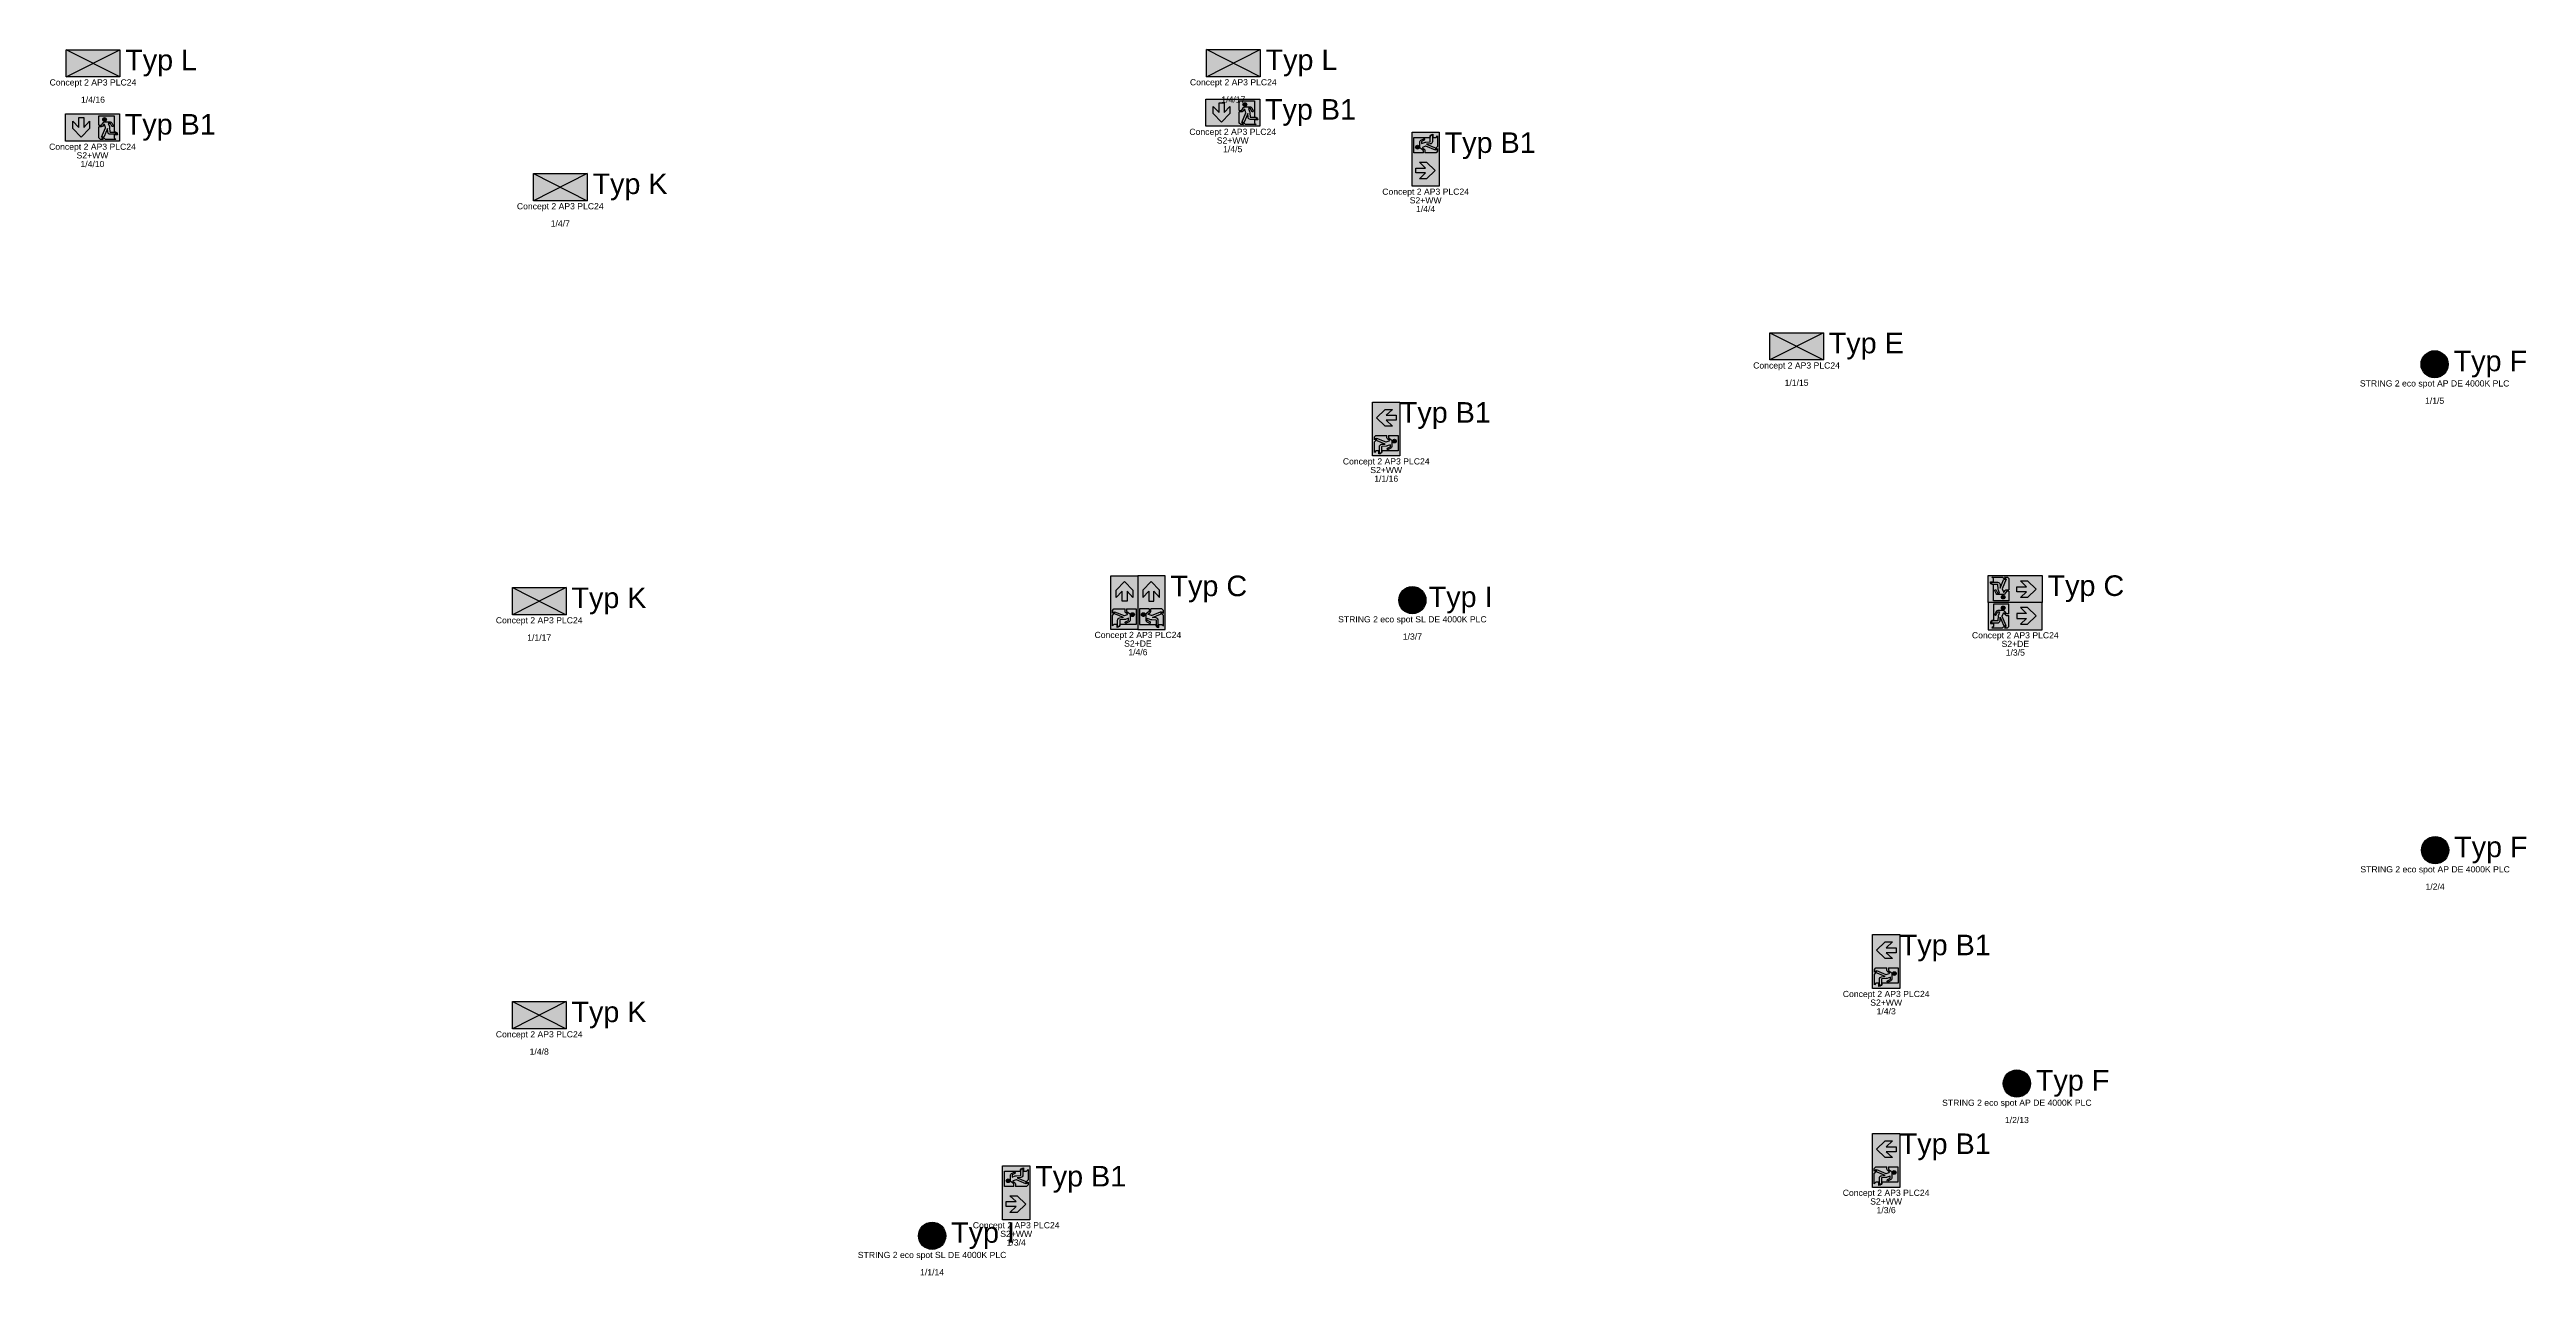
# Model space of a CAD drawing. Header units: millimetres. Extents: x -107261 to 42788, y -7557 to 117559.
# Drawn here: x -33978 to -3881, y 56835 to 71725 of the extents above; entities that cross this region are included whole.
import ezdxf
from ezdxf.enums import TextEntityAlignment as Align

# ---------------------------------------------------------------- set-up
doc = ezdxf.new("R2010")
doc.units = ezdxf.units.MM
for name, color, linetype in [('din_SIBEL_10_emergency_lighting', 90, 'Continuous'), ('din_SIBEL_30_color_green', 90, 'Continuous'), ('din_SIBEL_31_color_white', 255, 'Continuous'), ('din_SIBEL_32_color_black', 250, 'Continuous'), ('din_SIBEL_33_color_yellow', 40, 'Continuous'), ('din_SIBEL_50_type_name', 90, 'Continuous'), ('din_SIBEL_51_typenumber', 90, 'Continuous'), ('din_SIBEL_52_info', 90, 'Continuous'), ('din_SIBEL_61_labeling', 90, 'Continuous')]:
    doc.layers.add(name, color=color, linetype=linetype)
doc.styles.get("Standard").update_dxf_attribs({"font": 'arial.ttf'})

# ---------------------------------------------------------------- blocks, each defined once
blk = doc.blocks.new('Standardblock_RZ_PLPR')
at = {"layer": 'din_SIBEL_30_color_green'}
h = blk.add_hatch(color=256, dxfattribs=at)
h.dxf.hatch_style = 1
h.paths.add_polyline_path([(328, 0), (328, 330), (-326, 330), (-326, 0)])
h.paths.add_polyline_path([(-62, 60), (-149, 60), (-255, 162), (-149, 263), (-62, 263), (-137, 192), (-17, 192), (-17, 132), (-137, 132)], flags=16)
h.paths.add_polyline_path([(78, 137), (106, 137, -0.239952), (109, 135), (132, 103, 0.239952), (147, 96), (214, 96, 0.284079), (234, 108), (250, 141, 1), (234, 149), (217, 116, -0.284079), (214, 114), (191, 114), (205, 152, 0.068786), (208, 167), (212, 218, -0.391902), (216, 221), (265, 221, 0.363159), (297, 247), (265, 247), (216, 247, 0.391902), (186, 220), (183, 176), (143, 274, 0.304268), (129, 283), (111, 283), (158, 168, -0.187349), (158, 165), (145, 128, -0.599876), (138, 127), (124, 146, 0.239952), (106, 156), (78, 156), (78, 291), (97, 309), (130, 309), (112, 291), (132, 291, 0.198912), (142, 295), (157, 309), (284, 309), (265, 291), (265, 253), (303, 253, -0.414214), (265, 216), (265, 21), (78, 21)], flags=16)
h.paths.add_polyline_path([(170, 66, -1), (125, 66, -1)], flags=0)
h = blk.add_hatch(color=256, dxfattribs=at)
h.dxf.hatch_style = 1
h.paths.add_polyline_path([(328, 0), (-326, 0), (-326, -330), (328, -330)])
h.paths.add_polyline_path([(-62, -60), (-137, -132), (-17, -132), (-17, -192), (-137, -192), (-62, -263), (-149, -263), (-255, -162), (-149, -60)], flags=16)
h.paths.add_polyline_path([(78, -21), (265, -21), (265, -216, -0.414214), (303, -253), (265, -253), (265, -291), (284, -309), (157, -309), (142, -295, 0.198912), (132, -291), (112, -291), (130, -309), (97, -309), (78, -291), (78, -156), (106, -156, 0.239952), (124, -146), (138, -127, -0.599876), (145, -128), (158, -165, -0.187349), (158, -168), (111, -283), (129, -283, 0.304268), (143, -274), (183, -176), (186, -220, 0.391902), (216, -247), (265, -247), (297, -247, 0.363159), (265, -221), (216, -221, -0.391902), (212, -218), (208, -167, 0.068786), (205, -152), (191, -114), (214, -114, -0.284079), (217, -116), (234, -149, 1), (250, -141), (234, -108, 0.284079), (214, -96), (147, -96, 0.239952), (132, -103), (109, -135, -0.239952), (106, -137), (78, -137)], flags=16)
h.paths.add_polyline_path([(125, -66, -1), (170, -66, -1)], flags=0)
h = blk.add_hatch(color=256, dxfattribs=at)
h.dxf.hatch_style = 1
h.paths.add_polyline_path([(170, 66, 1), (125, 66, 1)])
h = blk.add_hatch(color=256, dxfattribs=at)
h.dxf.hatch_style = 1
h.paths.add_polyline_path([(125, -66, 1), (170, -66, 1)])
at = {"layer": 'din_SIBEL_31_color_white'}
h = blk.add_hatch(color=256, dxfattribs=at)
h.dxf.hatch_style = 1
h.paths.add_polyline_path([(-149, 60), (-62, 60), (-137, 132), (-17, 132), (-17, 192), (-137, 192), (-62, 263), (-149, 263), (-255, 162)])
h.paths.add_polyline_path([(147, 96, -0.239952), (132, 103), (109, 135, 0.239952), (106, 137), (78, 137), (78, 21), (265, 21), (265, 216, 0.414214), (303, 253), (265, 253), (265, 291), (284, 309), (157, 309), (142, 295, -0.198912), (132, 291), (112, 291), (130, 309), (97, 309), (78, 291), (78, 156), (106, 156, -0.239952), (124, 146), (138, 127, 0.599876), (145, 128), (158, 165, 0.187349), (158, 168), (111, 283), (129, 283, -0.304268), (143, 274), (183, 176), (186, 220, -0.391902), (216, 247), (265, 247), (297, 247, -0.363159), (265, 221), (216, 221, 0.391902), (212, 218), (208, 167, -0.068786), (205, 152), (191, 114), (214, 114, 0.284079), (217, 116), (234, 149, -1), (250, 141), (234, 108, -0.284079), (214, 96)])
h.paths.add_polyline_path([(170, 66, -1), (125, 66, -1)], flags=16)
h = blk.add_hatch(color=256, dxfattribs=at)
h.dxf.hatch_style = 1
h.paths.add_polyline_path([(-62, -60), (-149, -60), (-255, -162), (-149, -263), (-62, -263), (-137, -192), (-17, -192), (-17, -132), (-137, -132)])
h.paths.add_polyline_path([(265, -21), (78, -21), (78, -137), (106, -137, 0.239952), (109, -135), (132, -103, -0.239952), (147, -96), (214, -96, -0.284079), (234, -108), (250, -141, -1), (234, -149), (217, -116, 0.284079), (214, -114), (191, -114), (205, -152, -0.068786), (208, -167), (212, -218, 0.391902), (216, -221), (265, -221, -0.363159), (297, -247), (265, -247), (216, -247, -0.391902), (186, -220), (183, -176), (143, -274, -0.304268), (129, -283), (111, -283), (158, -168, 0.187349), (158, -165), (145, -128, 0.599876), (138, -127), (124, -146, -0.239952), (106, -156), (78, -156), (78, -291), (97, -309), (130, -309), (112, -291), (132, -291, -0.198912), (142, -295), (157, -309), (284, -309), (265, -291), (265, -253), (303, -253, 0.414214), (265, -216)])
h.paths.add_polyline_path([(125, -66, -1), (170, -66, -1)], flags=16)
at = {"layer": 'din_SIBEL_32_color_black'}
for points in [[(-326, 330), (-326, 0), (328, 0), (328, 330)], [(-149, 60), (-62, 60), (-137, 132), (-17, 132), (-17, 192), (-137, 192), (-62, 263), (-149, 263), (-255, 162)], [(-326, -330), (-326, 0), (328, 0), (328, -330)], [(-149, -60), (-62, -60), (-137, -132), (-17, -132), (-17, -192), (-137, -192), (-62, -263), (-149, -263), (-255, -162)]]:
    blk.add_lwpolyline(points, close=True, dxfattribs=at)
for points in [[(78, 137), (78, 21), (265, 21), (265, 216, 0.414214), (303, 253), (265, 253), (265, 291), (284, 309), (157, 309), (142, 295, -0.198912), (132, 291), (112, 291), (130, 309), (97, 309), (78, 291), (78, 156)], [(78, 137), (106, 137, -0.239952), (109, 135), (132, 103, 0.239952), (147, 96), (214, 96, 0.284079), (234, 108), (250, 141, 1), (234, 149), (217, 116, -0.284079), (214, 114), (191, 114), (205, 152, 0.068786), (208, 167), (212, 218, -0.391902), (216, 221), (265, 221, 0.363159), (297, 247), (265, 247), (216, 247, 0.391902), (186, 220), (183, 176), (143, 274, 0.304268), (129, 283), (111, 283), (158, 168, -0.187349), (158, 165), (145, 128, -0.599876), (138, 127), (124, 146, 0.239952), (106, 156), (78, 156)], [(78, -137), (78, -21), (265, -21), (265, -216, -0.414214), (303, -253), (265, -253), (265, -291), (284, -309), (157, -309), (142, -295, 0.198912), (132, -291), (112, -291), (130, -309), (97, -309), (78, -291), (78, -156)], [(78, -137), (106, -137, 0.239952), (109, -135), (132, -103, -0.239952), (147, -96), (214, -96, -0.284079), (234, -108), (250, -141, -1), (234, -149), (217, -116, 0.284079), (214, -114), (191, -114), (205, -152, -0.068786), (208, -167), (212, -218, 0.391902), (216, -221), (265, -221, -0.363159), (297, -247), (265, -247), (216, -247, -0.391902), (186, -220), (183, -176), (143, -274, -0.304268), (129, -283), (111, -283), (158, -168, 0.187349), (158, -165), (145, -128, 0.599876), (138, -127), (124, -146, -0.239952), (106, -156), (78, -156)]]:
    blk.add_lwpolyline(points, format="xyb", dxfattribs=at)
blk.add_lwpolyline([(-326, 0), (328, 0)], dxfattribs=at)
for centre in [(147, 66), (147, -66)]:
    blk.add_circle(centre, 22.5, dxfattribs=at)
blk = doc.blocks.new('din-Logo')
blk.add_lwpolyline([(-327, -330), (-327, -330), (-327, -330), (-327, -330)], close=True)
blk = doc.blocks.new('STANDARD_RZ_PLPR')
blk.add_blockref('din-Logo', (0, 0))
at = {"layer": 'din_SIBEL_10_emergency_lighting'}
blk.add_blockref('Standardblock_RZ_PLPR', (0, 0), dxfattribs=at)
at = {"layer": 'din_SIBEL_50_type_name', "flags": 9}
blk.add_attdef('TYPE', (-326, 340), '', height=25, dxfattribs=at)
at = {"layer": 'din_SIBEL_50_type_name', "flags": 8}
blk.add_attdef('TYPENAME', text='', height=75, dxfattribs=at).set_placement((0, -350), align=Align.TOP_CENTER)
at = {"layer": 'din_SIBEL_51_typenumber', "flags": 8}
blk.add_attdef('TYPENUMBER', text='', height=250, dxfattribs=at).set_placement((336, 1), align=Align.TOP_LEFT)
at = {"layer": 'din_SIBEL_52_info', "flags": 8}
blk.add_attdef('INFOTEXT', text='', height=75, dxfattribs=at).set_placement((1, -445), align=Align.TOP_CENTER)
at = {"layer": 'din_SIBEL_61_labeling', "flags": 8}
for tag, p in [('LABELING1', (1, -540)), ('LABELING2', (1, -635))]:
    blk.add_attdef(tag, text='', height=75, dxfattribs=at).set_placement(p, align=Align.TOP_CENTER)
blk = doc.blocks.new('Standardblock_RZ_PU')
at = {"layer": 'din_SIBEL_30_color_green'}
h = blk.add_hatch(color=256, dxfattribs=at)
h.dxf.hatch_style = 1
h.paths.add_polyline_path([(328, 0), (-326, 0), (-326, -330), (328, -330)])
h.paths.add_polyline_path([(-238, -89), (-166, -164), (-166, -44), (-106, -44), (-106, -164), (-35, -89), (-35, -176), (-136, -282), (-238, -176)], flags=16)
h.paths.add_polyline_path([(78, -21), (265, -21), (265, -216, -0.414214), (303, -253), (265, -253), (265, -291), (284, -309), (157, -309), (142, -295, 0.198912), (132, -291), (112, -291), (130, -309), (97, -309), (78, -291), (78, -156), (106, -156, 0.239952), (124, -146), (138, -127, -0.599876), (145, -128), (158, -165, -0.187349), (158, -168), (111, -283), (129, -283, 0.304268), (143, -274), (183, -176), (186, -220, 0.391902), (216, -247), (265, -247), (297, -247, 0.363159), (265, -221), (216, -221, -0.391902), (212, -218), (208, -167, 0.068786), (205, -152), (191, -114), (214, -114, -0.284079), (217, -116), (234, -149, 1), (250, -141), (234, -108, 0.284079), (214, -96), (147, -96, 0.239952), (132, -103), (109, -135, -0.239952), (106, -137), (78, -137)], flags=16)
h.paths.add_polyline_path([(170, -66, -1), (125, -66, -1)], flags=0)
h.paths.add_polyline_path([(170, -66, 1), (125, -66, 1)], flags=0)
h = blk.add_hatch(color=256, dxfattribs=at)
h.dxf.hatch_style = 1
h.paths.add_polyline_path([(170, -66, 1), (125, -66, 1)])
at = {"layer": 'din_SIBEL_31_color_white'}
h = blk.add_hatch(color=256, dxfattribs=at)
h.dxf.hatch_style = 1
h.paths.add_polyline_path([(-35, -89), (-106, -164), (-106, -44), (-166, -44), (-166, -164), (-238, -89), (-238, -176), (-136, -282), (-35, -176)])
h.paths.add_polyline_path([(265, -21), (78, -21), (78, -137), (106, -137, 0.239952), (109, -135), (132, -103, -0.239952), (147, -96), (214, -96, -0.284079), (234, -108), (250, -141, -1), (234, -149), (217, -116, 0.284079), (214, -114), (191, -114), (205, -152, -0.068786), (208, -167), (212, -218, 0.391902), (216, -221), (265, -221, -0.363159), (297, -247), (265, -247), (216, -247, -0.391902), (186, -220), (183, -176), (143, -274, -0.304268), (129, -283), (111, -283), (158, -168, 0.187349), (158, -165), (145, -128, 0.599876), (138, -127), (124, -146, -0.239952), (106, -156), (78, -156), (78, -291), (97, -309), (130, -309), (112, -291), (132, -291, -0.198912), (142, -295), (157, -309), (284, -309), (265, -291), (265, -253), (303, -253, 0.414214), (265, -216)])
h.paths.add_polyline_path([(170, -66, -1), (125, -66, -1)], flags=16)
at = {"layer": 'din_SIBEL_32_color_black'}
for points in [[(-326, -330), (-326, 0), (328, 0), (328, -330)], [(-238, -176), (-238, -89), (-166, -164), (-166, -44), (-106, -44), (-106, -164), (-35, -89), (-35, -176), (-136, -282)]]:
    blk.add_lwpolyline(points, close=True, dxfattribs=at)
for points in [[(78, -137), (78, -21), (265, -21), (265, -216, -0.414214), (303, -253), (265, -253), (265, -291), (284, -309), (157, -309), (142, -295, 0.198912), (132, -291), (112, -291), (130, -309), (97, -309), (78, -291), (78, -156)], [(78, -137), (106, -137, 0.239952), (109, -135), (132, -103, -0.239952), (147, -96), (214, -96, -0.284079), (234, -108), (250, -141, -1), (234, -149), (217, -116, 0.284079), (214, -114), (191, -114), (205, -152, -0.068786), (208, -167), (212, -218, 0.391902), (216, -221), (265, -221, -0.363159), (297, -247), (265, -247), (216, -247, -0.391902), (186, -220), (183, -176), (143, -274, -0.304268), (129, -283), (111, -283), (158, -168, 0.187349), (158, -165), (145, -128, 0.599876), (138, -127), (124, -146, -0.239952), (106, -156), (78, -156)]]:
    blk.add_lwpolyline(points, format="xyb", dxfattribs=at)
blk.add_circle((147, -66), 22.5, dxfattribs=at)
blk = doc.blocks.new('STANDARD_RZ_PU')
blk.add_blockref('din-Logo', (0, 0))
at = {"layer": 'din_SIBEL_10_emergency_lighting'}
blk.add_blockref('Standardblock_RZ_PU', (0, 0), dxfattribs=at)
at = {"layer": 'din_SIBEL_50_type_name', "flags": 9}
blk.add_attdef('TYPE', (-326, 18), '', height=25, dxfattribs=at)
at = {"layer": 'din_SIBEL_50_type_name', "flags": 8}
blk.add_attdef('TYPENAME', text='', height=75, dxfattribs=at).set_placement((0, -350), align=Align.TOP_CENTER)
at = {"layer": 'din_SIBEL_51_typenumber', "flags": 8}
blk.add_attdef('TYPENUMBER', text='', height=250, dxfattribs=at).set_placement((336, 1), align=Align.TOP_LEFT)
at = {"layer": 'din_SIBEL_52_info', "flags": 8}
blk.add_attdef('INFOTEXT', text='', height=75, dxfattribs=at).set_placement((1, -445), align=Align.TOP_CENTER)
at = {"layer": 'din_SIBEL_61_labeling', "flags": 8}
for tag, p in [('LABELING1', (1, -540)), ('LABELING2', (1, -635))]:
    blk.add_attdef(tag, text='', height=75, dxfattribs=at).set_placement(p, align=Align.TOP_CENTER)
blk = doc.blocks.new('Standardblock_Spot')
at = {"layer": 'din_SIBEL_31_color_white'}
h = blk.add_hatch(color=256, dxfattribs=at)
h.dxf.hatch_style = 1
h.paths.add_polyline_path([(117, -48, 0.414214), (-117, -48), (0, -165)])
h.paths.add_polyline_path([(0, -165), (-117, -282, 0.414214), (117, -282)])
at = {"layer": 'din_SIBEL_33_color_yellow'}
h = blk.add_hatch(color=256, dxfattribs=at)
h.dxf.hatch_style = 1
h.paths.add_polyline_path([(-117, -48, 0.198912), (-165, -165, 0.198912), (-117, -282), (0, -165)])
h.paths.add_polyline_path([(117, -48), (0, -165), (117, -282, 0.198912), (165, -165, 0.198912)])
at = {"layer": 'din_SIBEL_32_color_black'}
for p, q in [((-117, -282), (117, -48)), ((-117, -48), (117, -282))]:
    blk.add_line(p, q, dxfattribs=at)
blk.add_circle((0, -165), 165, dxfattribs=at)
blk = doc.blocks.new('STANDARD_SPOT')
at = {"layer": 'din_SIBEL_10_emergency_lighting'}
blk.add_blockref('Standardblock_Spot', (0, 0), dxfattribs=at)
at = {"layer": 'din_SIBEL_50_type_name', "flags": 9}
blk.add_attdef('TYPE', (-326, 18), '', height=25, dxfattribs=at)
at = {"layer": 'din_SIBEL_50_type_name', "flags": 8}
blk.add_attdef('TYPENAME', text='', height=75, dxfattribs=at).set_placement((0, -350), align=Align.TOP_CENTER)
at = {"layer": 'din_SIBEL_51_typenumber', "flags": 8}
blk.add_attdef('TYPENUMBER', text='', height=250, dxfattribs=at).set_placement((336, 1), align=Align.TOP_LEFT)
at = {"layer": 'din_SIBEL_52_info', "flags": 8}
blk.add_attdef('INFOTEXT', text='', height=75, dxfattribs=at).set_placement((1, -445), align=Align.TOP_CENTER)
at = {"layer": 'din_SIBEL_61_labeling', "flags": 8}
for tag, p in [('LABELING1', (1, -540)), ('LABELING2', (1, -635))]:
    blk.add_attdef(tag, text='', height=75, dxfattribs=at).set_placement(p, align=Align.TOP_CENTER)
blk = doc.blocks.new('Standardblock_SL')
at = {"layer": 'din_SIBEL_31_color_white'}
h = blk.add_hatch(color=256, dxfattribs=at)
h.dxf.hatch_style = 1
h.paths.add_polyline_path([(-326, 0), (0, -165), (326, 0)])
h.paths.add_polyline_path([(326, -330), (0, -165), (-326, -330)])
at = {"layer": 'din_SIBEL_33_color_yellow'}
h = blk.add_hatch(color=256, dxfattribs=at)
h.dxf.hatch_style = 1
h.paths.add_polyline_path([(0, -165), (-326, 0), (-326, -330)])
h.paths.add_polyline_path([(326, -330), (326, 0), (0, -165)])
at = {"layer": 'din_SIBEL_32_color_black'}
for p, q in [((-326, 0), (326, -330)), ((326, 0), (-326, -330))]:
    blk.add_line(p, q, dxfattribs=at)
blk.add_lwpolyline([(-326, -330), (-326, 0), (326, 0), (326, -330)], close=True, dxfattribs=at)
blk = doc.blocks.new('STANDARD_SL')
blk.add_blockref('din-Logo', (0, 0))
at = {"layer": 'din_SIBEL_10_emergency_lighting'}
blk.add_blockref('Standardblock_SL', (0, 0), dxfattribs=at)
at = {"layer": 'din_SIBEL_50_type_name', "flags": 9}
blk.add_attdef('TYPE', (-326, 18), '', height=25, dxfattribs=at)
at = {"layer": 'din_SIBEL_50_type_name', "flags": 8}
blk.add_attdef('TYPENAME', text='', height=75, dxfattribs=at).set_placement((0, -350), align=Align.TOP_CENTER)
at = {"layer": 'din_SIBEL_51_typenumber', "flags": 8}
blk.add_attdef('TYPENUMBER', text='', height=250, dxfattribs=at).set_placement((336, 1), align=Align.TOP_LEFT)
at = {"layer": 'din_SIBEL_52_info', "flags": 8}
blk.add_attdef('INFOTEXT', text='', height=75, dxfattribs=at).set_placement((1, -445), align=Align.TOP_CENTER)
at = {"layer": 'din_SIBEL_61_labeling', "flags": 8}
for tag, p in [('LABELING1', (1, -540)), ('LABELING2', (1, -635))]:
    blk.add_attdef(tag, text='', height=75, dxfattribs=at).set_placement(p, align=Align.TOP_CENTER)

msp = doc.modelspace()

# ---------------------------------------------------------------- block references
at = {"layer": 'din_SIBEL_10_emergency_lighting'}
ref = msp.add_blockref('STANDARD_SL', (-33450, 71393), dxfattribs=dict(at, rotation=180))
ref.add_attrib('LABELING1', '1/4/16', dxfattribs={"layer": 'din_SIBEL_61_labeling', "height": 75, "flags": 8}).set_placement((-33450, 71153), align=Align.TOP_CENTER)
ref.add_attrib('TYPENAME', 'Concept 2 AP3 PLC24', dxfattribs={"layer": 'din_SIBEL_50_type_name', "height": 75, "flags": 8}).set_placement((-33450, 71363), align=Align.TOP_CENTER)
ref.add_attrib('TYPENUMBER', 'Typ L', dxfattribs={"layer": 'din_SIBEL_51_typenumber', "height": 250, "flags": 8}).set_placement((-33058, 71723), align=Align.TOP_LEFT)
ref = msp.add_blockref('STANDARD_SL', (-19594, 71395), dxfattribs=dict(at, rotation=180))
ref.add_attrib('LABELING1', '1/4/17', dxfattribs={"layer": 'din_SIBEL_61_labeling', "height": 75, "flags": 8}).set_placement((-19594, 71155), align=Align.TOP_CENTER)
ref.add_attrib('TYPENAME', 'Concept 2 AP3 PLC24', dxfattribs={"layer": 'din_SIBEL_50_type_name', "height": 75, "flags": 8}).set_placement((-19594, 71365), align=Align.TOP_CENTER)
ref.add_attrib('TYPENUMBER', 'Typ L', dxfattribs={"layer": 'din_SIBEL_51_typenumber', "height": 250, "flags": 8}).set_placement((-19202, 71725), align=Align.TOP_LEFT)
ref = msp.add_blockref('STANDARD_RZ_PU', (-19601, 71123), dxfattribs=at)
ref.add_attrib('LABELING1', '1/4/5', dxfattribs={"layer": 'din_SIBEL_61_labeling', "height": 75, "flags": 8}).set_placement((-19601, 70553), align=Align.TOP_CENTER)
ref.add_attrib('TYPENAME', 'Concept 2 AP3 PLC24', dxfattribs={"layer": 'din_SIBEL_50_type_name', "height": 75, "flags": 8}).set_placement((-19601, 70763), align=Align.TOP_CENTER)
ref.add_attrib('INFOTEXT', 'S2+WW', dxfattribs={"layer": 'din_SIBEL_52_info', "height": 75, "flags": 8}).set_placement((-19601, 70658), align=Align.TOP_CENTER)
ref.add_attrib('TYPENUMBER', 'Typ B1', dxfattribs={"layer": 'din_SIBEL_51_typenumber', "height": 250, "flags": 8}).set_placement((-19209, 71123), align=Align.TOP_LEFT)
ref = msp.add_blockref('STANDARD_RZ_PU', (-33456, 70942), dxfattribs=at)
ref.add_attrib('LABELING1', '1/4/10', dxfattribs={"layer": 'din_SIBEL_61_labeling', "height": 75, "flags": 8}).set_placement((-33456, 70372), align=Align.TOP_CENTER)
ref.add_attrib('TYPENAME', 'Concept 2 AP3 PLC24', dxfattribs={"layer": 'din_SIBEL_50_type_name', "height": 75, "flags": 8}).set_placement((-33456, 70582), align=Align.TOP_CENTER)
ref.add_attrib('INFOTEXT', 'S2+WW', dxfattribs={"layer": 'din_SIBEL_52_info', "height": 75, "flags": 8}).set_placement((-33456, 70477), align=Align.TOP_CENTER)
ref.add_attrib('TYPENUMBER', 'Typ B1', dxfattribs={"layer": 'din_SIBEL_51_typenumber', "height": 250, "flags": 8}).set_placement((-33064, 70942), align=Align.TOP_LEFT)
ref = msp.add_blockref('STANDARD_RZ_PU', (-17422, 70392), dxfattribs=dict(at, rotation=90))
ref.add_attrib('LABELING1', '1/4/4', dxfattribs={"layer": 'din_SIBEL_61_labeling', "height": 75, "flags": 8}).set_placement((-17257, 69826), align=Align.TOP_CENTER)
ref.add_attrib('TYPENAME', 'Concept 2 AP3 PLC24', dxfattribs={"layer": 'din_SIBEL_50_type_name', "height": 75, "flags": 8}).set_placement((-17257, 70036), align=Align.TOP_CENTER)
ref.add_attrib('INFOTEXT', 'S2+WW', dxfattribs={"layer": 'din_SIBEL_52_info', "height": 75, "flags": 8}).set_placement((-17257, 69931), align=Align.TOP_CENTER)
ref.add_attrib('TYPENUMBER', 'Typ B1', dxfattribs={"layer": 'din_SIBEL_51_typenumber', "height": 250, "flags": 8}).set_placement((-17026, 70719), align=Align.TOP_LEFT)
ref = msp.add_blockref('STANDARD_SL', (-27772, 70219), dxfattribs=at)
ref.add_attrib('LABELING1', '1/4/7', dxfattribs={"layer": 'din_SIBEL_61_labeling', "height": 75, "flags": 8}).set_placement((-27772, 69649), align=Align.TOP_CENTER)
ref.add_attrib('TYPENAME', 'Concept 2 AP3 PLC24', dxfattribs={"layer": 'din_SIBEL_50_type_name', "height": 75, "flags": 8}).set_placement((-27772, 69859), align=Align.TOP_CENTER)
ref.add_attrib('TYPENUMBER', 'Typ K', dxfattribs={"layer": 'din_SIBEL_51_typenumber', "height": 250, "flags": 8}).set_placement((-27380, 70219), align=Align.TOP_LEFT)
ref = msp.add_blockref('STANDARD_SL', (-12750, 68285), dxfattribs=at)
ref.add_attrib('LABELING1', '1/1/15', dxfattribs={"layer": 'din_SIBEL_61_labeling', "height": 75, "flags": 8}).set_placement((-12750, 67715), align=Align.TOP_CENTER)
ref.add_attrib('TYPENAME', 'Concept 2 AP3 PLC24', dxfattribs={"layer": 'din_SIBEL_50_type_name', "height": 75, "flags": 8}).set_placement((-12750, 67925), align=Align.TOP_CENTER)
ref.add_attrib('TYPENUMBER', 'Typ E', dxfattribs={"layer": 'din_SIBEL_51_typenumber', "height": 250, "flags": 8}).set_placement((-12359, 68285), align=Align.TOP_LEFT)
ref = msp.add_blockref('STANDARD_SPOT', (-5162, 67902), dxfattribs=dict(at, rotation=90))
ref.add_attrib('LABELING1', '1/1/5', dxfattribs={"layer": 'din_SIBEL_61_labeling', "height": 75, "flags": 8}).set_placement((-4997, 67497), align=Align.TOP_CENTER)
ref.add_attrib('TYPENAME', 'STRING 2 eco spot AP DE 4000K PLC', dxfattribs={"layer": 'din_SIBEL_50_type_name', "height": 75, "flags": 8}).set_placement((-4997, 67707), align=Align.TOP_CENTER)
ref.add_attrib('TYPENUMBER', 'Typ F', dxfattribs={"layer": 'din_SIBEL_51_typenumber', "height": 250, "flags": 8}).set_placement((-4766, 68067), align=Align.TOP_LEFT)
ref = msp.add_blockref('STANDARD_RZ_PU', (-17571, 67116), dxfattribs=dict(at, rotation=270))
ref.add_attrib('LABELING1', '1/1/16', dxfattribs={"layer": 'din_SIBEL_61_labeling', "height": 75, "flags": 8}).set_placement((-17736, 66550), align=Align.TOP_CENTER)
ref.add_attrib('TYPENAME', 'Concept 2 AP3 PLC24', dxfattribs={"layer": 'din_SIBEL_50_type_name', "height": 75, "flags": 8}).set_placement((-17736, 66760), align=Align.TOP_CENTER)
ref.add_attrib('INFOTEXT', 'S2+WW', dxfattribs={"layer": 'din_SIBEL_52_info', "height": 75, "flags": 8}).set_placement((-17736, 66655), align=Align.TOP_CENTER)
ref.add_attrib('TYPENUMBER', 'Typ B1', dxfattribs={"layer": 'din_SIBEL_51_typenumber', "height": 250, "flags": 8}).set_placement((-17571, 67442), align=Align.TOP_LEFT)
ref = msp.add_blockref('STANDARD_RZ_PLPR', (-20753, 65008), dxfattribs=dict(at, rotation=270))
ref.add_attrib('LABELING1', '1/4/6', dxfattribs={"layer": 'din_SIBEL_61_labeling', "height": 75, "flags": 8}).set_placement((-20753, 64442), align=Align.TOP_CENTER)
ref.add_attrib('TYPENAME', 'Concept 2 AP3 PLC24', dxfattribs={"layer": 'din_SIBEL_50_type_name', "height": 75, "flags": 8}).set_placement((-20753, 64652), align=Align.TOP_CENTER)
ref.add_attrib('INFOTEXT', 'S2+DE', dxfattribs={"layer": 'din_SIBEL_52_info', "height": 75, "flags": 8}).set_placement((-20753, 64547), align=Align.TOP_CENTER)
ref.add_attrib('TYPENUMBER', 'Typ C', dxfattribs={"layer": 'din_SIBEL_51_typenumber', "height": 250, "flags": 8}).set_placement((-20357, 65335), align=Align.TOP_LEFT)
ref = msp.add_blockref('STANDARD_RZ_PLPR', (-10092, 65008), dxfattribs=dict(at, rotation=180))
ref.add_attrib('LABELING1', '1/3/5', dxfattribs={"layer": 'din_SIBEL_61_labeling', "height": 75, "flags": 8}).set_placement((-10092, 64438), align=Align.TOP_CENTER)
ref.add_attrib('TYPENAME', 'Concept 2 AP3 PLC24', dxfattribs={"layer": 'din_SIBEL_50_type_name', "height": 75, "flags": 8}).set_placement((-10092, 64648), align=Align.TOP_CENTER)
ref.add_attrib('INFOTEXT', 'S2+DE', dxfattribs={"layer": 'din_SIBEL_52_info', "height": 75, "flags": 8}).set_placement((-10092, 64543), align=Align.TOP_CENTER)
ref.add_attrib('TYPENUMBER', 'Typ C', dxfattribs={"layer": 'din_SIBEL_51_typenumber', "height": 250, "flags": 8}).set_placement((-9700, 65338), align=Align.TOP_LEFT)
ref = msp.add_blockref('STANDARD_SL', (-28028, 65190), dxfattribs=at)
ref.add_attrib('LABELING1', '1/1/17', dxfattribs={"layer": 'din_SIBEL_61_labeling', "height": 75, "flags": 8}).set_placement((-28028, 64620), align=Align.TOP_CENTER)
ref.add_attrib('TYPENAME', 'Concept 2 AP3 PLC24', dxfattribs={"layer": 'din_SIBEL_50_type_name', "height": 75, "flags": 8}).set_placement((-28028, 64830), align=Align.TOP_CENTER)
ref.add_attrib('TYPENUMBER', 'Typ K', dxfattribs={"layer": 'din_SIBEL_51_typenumber', "height": 250, "flags": 8}).set_placement((-27636, 65190), align=Align.TOP_LEFT)
ref = msp.add_blockref('STANDARD_SPOT', (-17418, 65202), dxfattribs=at)
ref.add_attrib('LABELING1', '1/3/7', dxfattribs={"layer": 'din_SIBEL_61_labeling', "height": 75, "flags": 8}).set_placement((-17418, 64632), align=Align.TOP_CENTER)
ref.add_attrib('TYPENAME', 'STRING 2 eco spot SL DE 4000K PLC', dxfattribs={"layer": 'din_SIBEL_50_type_name', "height": 75, "flags": 8}).set_placement((-17418, 64842), align=Align.TOP_CENTER)
ref.add_attrib('TYPENUMBER', 'Typ I', dxfattribs={"layer": 'din_SIBEL_51_typenumber', "height": 250, "flags": 8}).set_placement((-17220, 65202), align=Align.TOP_LEFT)
ref = msp.add_blockref('STANDARD_SPOT', (-5156, 62000), dxfattribs=dict(at, rotation=90))
ref.add_attrib('LABELING1', '1/2/4', dxfattribs={"layer": 'din_SIBEL_61_labeling', "height": 75, "flags": 8}).set_placement((-4991, 61595), align=Align.TOP_CENTER)
ref.add_attrib('TYPENAME', 'STRING 2 eco spot AP DE 4000K PLC', dxfattribs={"layer": 'din_SIBEL_50_type_name', "height": 75, "flags": 8}).set_placement((-4991, 61805), align=Align.TOP_CENTER)
ref.add_attrib('TYPENUMBER', 'Typ F', dxfattribs={"layer": 'din_SIBEL_51_typenumber', "height": 250, "flags": 8}).set_placement((-4760, 62165), align=Align.TOP_LEFT)
ref = msp.add_blockref('STANDARD_RZ_PU', (-11496, 60648), dxfattribs=dict(at, rotation=270))
ref.add_attrib('LABELING1', '1/4/3', dxfattribs={"layer": 'din_SIBEL_61_labeling', "height": 75, "flags": 8}).set_placement((-11661, 60081), align=Align.TOP_CENTER)
ref.add_attrib('TYPENAME', 'Concept 2 AP3 PLC24', dxfattribs={"layer": 'din_SIBEL_50_type_name', "height": 75, "flags": 8}).set_placement((-11661, 60291), align=Align.TOP_CENTER)
ref.add_attrib('INFOTEXT', 'S2+WW', dxfattribs={"layer": 'din_SIBEL_52_info', "height": 75, "flags": 8}).set_placement((-11661, 60186), align=Align.TOP_CENTER)
ref.add_attrib('TYPENUMBER', 'Typ B1', dxfattribs={"layer": 'din_SIBEL_51_typenumber', "height": 250, "flags": 8}).set_placement((-11496, 60974), align=Align.TOP_LEFT)
ref = msp.add_blockref('STANDARD_SL', (-28028, 60161), dxfattribs=at)
ref.add_attrib('LABELING1', '1/4/8', dxfattribs={"layer": 'din_SIBEL_61_labeling', "height": 75, "flags": 8}).set_placement((-28028, 59591), align=Align.TOP_CENTER)
ref.add_attrib('TYPENAME', 'Concept 2 AP3 PLC24', dxfattribs={"layer": 'din_SIBEL_50_type_name', "height": 75, "flags": 8}).set_placement((-28028, 59801), align=Align.TOP_CENTER)
ref.add_attrib('TYPENUMBER', 'Typ K', dxfattribs={"layer": 'din_SIBEL_51_typenumber', "height": 250, "flags": 8}).set_placement((-27636, 60161), align=Align.TOP_LEFT)
ref = msp.add_blockref('STANDARD_SPOT', (-10238, 59165), dxfattribs=dict(at, rotation=90))
ref.add_attrib('LABELING1', '1/2/13', dxfattribs={"layer": 'din_SIBEL_61_labeling', "height": 75, "flags": 8}).set_placement((-10073, 58760), align=Align.TOP_CENTER)
ref.add_attrib('TYPENAME', 'STRING 2 eco spot AP DE 4000K PLC', dxfattribs={"layer": 'din_SIBEL_50_type_name', "height": 75, "flags": 8}).set_placement((-10073, 58970), align=Align.TOP_CENTER)
ref.add_attrib('TYPENUMBER', 'Typ F', dxfattribs={"layer": 'din_SIBEL_51_typenumber', "height": 250, "flags": 8}).set_placement((-9842, 59330), align=Align.TOP_LEFT)
ref = msp.add_blockref('STANDARD_RZ_PU', (-11497, 58232), dxfattribs=dict(at, rotation=270))
ref.add_attrib('LABELING1', '1/3/6', dxfattribs={"layer": 'din_SIBEL_61_labeling', "height": 75, "flags": 8}).set_placement((-11662, 57666), align=Align.TOP_CENTER)
ref.add_attrib('TYPENAME', 'Concept 2 AP3 PLC24', dxfattribs={"layer": 'din_SIBEL_50_type_name', "height": 75, "flags": 8}).set_placement((-11662, 57876), align=Align.TOP_CENTER)
ref.add_attrib('INFOTEXT', 'S2+WW', dxfattribs={"layer": 'din_SIBEL_52_info', "height": 75, "flags": 8}).set_placement((-11662, 57771), align=Align.TOP_CENTER)
ref.add_attrib('TYPENUMBER', 'Typ B1', dxfattribs={"layer": 'din_SIBEL_51_typenumber', "height": 250, "flags": 8}).set_placement((-11497, 58559), align=Align.TOP_LEFT)
ref = msp.add_blockref('STANDARD_RZ_PU', (-22397, 57838), dxfattribs=dict(at, rotation=90))
ref.add_attrib('LABELING1', '1/3/4', dxfattribs={"layer": 'din_SIBEL_61_labeling', "height": 75, "flags": 8}).set_placement((-22232, 57272), align=Align.TOP_CENTER)
ref.add_attrib('TYPENAME', 'Concept 2 AP3 PLC24', dxfattribs={"layer": 'din_SIBEL_50_type_name', "height": 75, "flags": 8}).set_placement((-22232, 57482), align=Align.TOP_CENTER)
ref.add_attrib('INFOTEXT', 'S2+WW', dxfattribs={"layer": 'din_SIBEL_52_info', "height": 75, "flags": 8}).set_placement((-22232, 57377), align=Align.TOP_CENTER)
ref.add_attrib('TYPENUMBER', 'Typ B1', dxfattribs={"layer": 'din_SIBEL_51_typenumber', "height": 250, "flags": 8}).set_placement((-22001, 58165), align=Align.TOP_LEFT)
ref = msp.add_blockref('STANDARD_SPOT', (-23419, 57316), dxfattribs=dict(at, rotation=90))
ref.add_attrib('LABELING1', '1/1/14', dxfattribs={"layer": 'din_SIBEL_61_labeling', "height": 75, "flags": 8}).set_placement((-23254, 56911), align=Align.TOP_CENTER)
ref.add_attrib('TYPENAME', 'STRING 2 eco spot SL DE 4000K PLC', dxfattribs={"layer": 'din_SIBEL_50_type_name', "height": 75, "flags": 8}).set_placement((-23254, 57121), align=Align.TOP_CENTER)
ref.add_attrib('TYPENUMBER', 'Typ I', dxfattribs={"layer": 'din_SIBEL_51_typenumber', "height": 250, "flags": 8}).set_placement((-23023, 57481), align=Align.TOP_LEFT)

doc.saveas('drawing.dxf')
